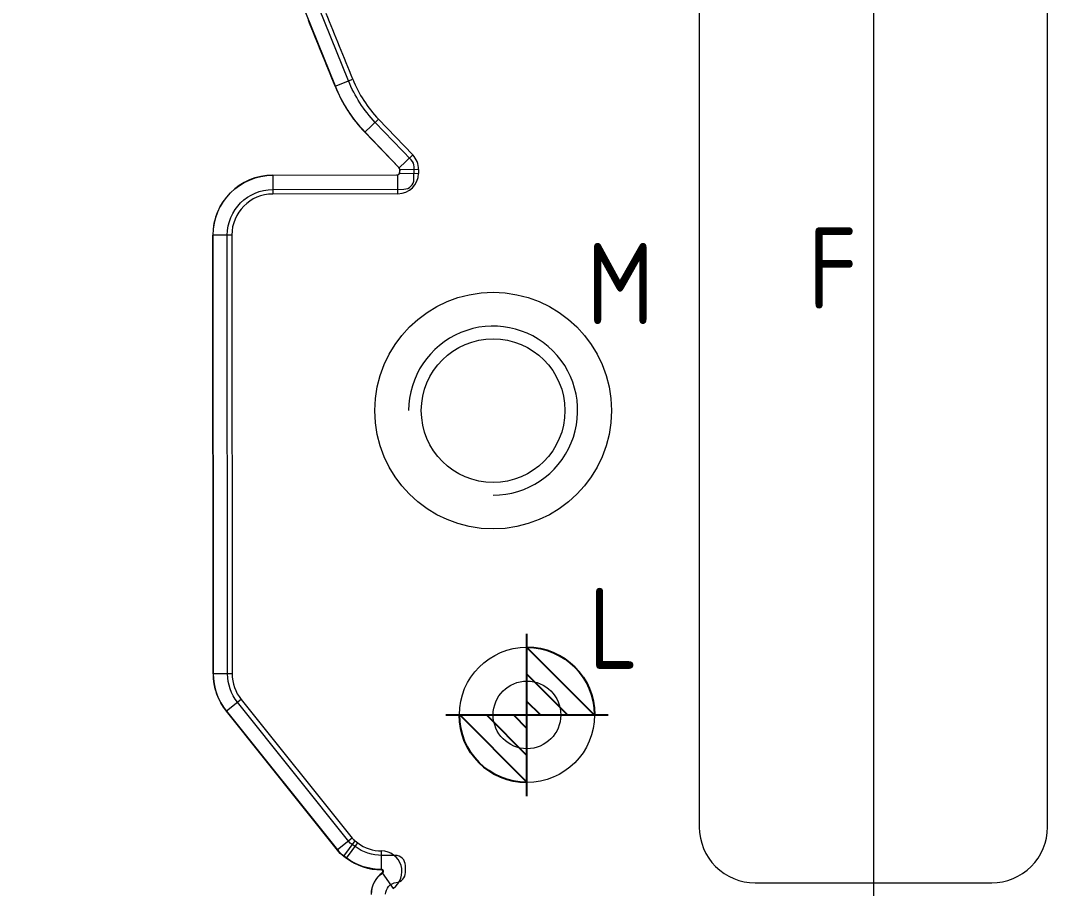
# Model space of a CAD drawing. Header units: millimetres. Extents: x 117382 to 126876, y -1151 to 1280.
# Drawn here: x 121202.8 to 121263.9, y 731.8 to 783.2 of the extents above; entities that cross this region are included whole.
import ezdxf
from ezdxf.enums import TextEntityAlignment as Align

# ---------------------------------------------------------------- set-up
doc = ezdxf.new("R2010")
doc.units = ezdxf.units.MM
doc.linetypes.add('$TD_AUDIT_GENERATED_(575F8F)', pattern=[0])
doc.linetypes.add('HIDDEN', pattern=[0])
for name, color, linetype in [('DIE_P', 2, 'Continuous'), ('DIE_P_O', 1, '$TD_AUDIT_GENERATED_(575F8F)'), ('DIM', 4, 'Continuous'), ('PRESS', 3, 'Continuous'), ('PS_P', 2, 'Continuous'), ('TEXT', 4, 'Continuous')]:
    doc.layers.add(name, color=color, linetype=linetype)
doc.styles.add('gbenor', font='gbenor.shx', dxfattribs={"bigfont": 'gbcbig.shx'})
doc.styles.get("Standard").update_dxf_attribs({"font": 'txt.shx', "width": 0.85, "bigfont": 'ctxt.shx'})
doc.dimstyles.new('T-2-WX', dxfattribs={"dimtxt": 2, "dimasz": 2, "dimexe": 0.5, "dimexo": 0.5, "dimgap": 0.5, "dimtad": 1, "dimtxsty": 'Standard', "dimblk": 'OPEN30', "dimcen": 0, "dimazin": 3, "dimtfac": 1, "dimtmove": 0, "dimatfit": 3, "dimldrblk": 'OPEN30', "dimlwd": -1, "dimlwe": -1})

# ---------------------------------------------------------------- blocks, each defined once
blk = doc.blocks.new('HENXIAO0')
at = {"color": 230}
for p, q in [((0, 0.6), (0, -0.6)), ((-0.5, -0.0027), (0, 0.4973)), ((-0.3, 0), (0, 0.3)), ((-0.1, 0), (0, 0.1)), ((-0.6, 0), (0.6, 0)), ((0.5, 0.0027), (0, -0.4973)), ((0.1, 0), (0, -0.1)), ((0.3, 0), (0, -0.3))]:
    blk.add_line(p, q, dxfattribs=at)
for start, end in [(90, 180), (270, 0)]:
    blk.add_arc((0, 0), 0.5, start, end, dxfattribs=at)
blk = doc.blocks.new('*D7612')
at = {"layer": 'Defpoints', "color": 0}
for p in [(121163.304, 874.828), (121253.304, 703.828), (121253.304, 700.321)]:
    blk.add_point(p, dxfattribs=at)
at = {"layer": 'DIM', "color": 0}
blk.add_line((121253.304, 703.328), (121253.304, 697.069), dxfattribs=at)
at = {"layer": 'DIM', "color": 0, "lineweight": 5, "insert": (121251.804, 698.445), "char_height": 2, "attachment_point": 5, "rotation": 90}
blk.add_mtext('90', dxfattribs=at)
blk = doc.blocks.new('_Open30')
blk = doc.blocks.new('*D7613')
at = {"layer": 'Defpoints', "color": 0}
for p in [(121163.304, 874.828), (121253.304, 703.828), (121259.3, 703.828)]:
    blk.add_point(p, dxfattribs=at)
at = {"layer": 'DIM', "color": 0}
blk.add_line((121253.804, 703.828), (121263.442, 703.828), dxfattribs=at)
at = {"layer": 'DIM', "color": 0, "lineweight": 5, "insert": (121261.621, 705.328), "char_height": 2, "attachment_point": 5}
blk.add_mtext('171', dxfattribs=at)
blk = doc.blocks.new('*u7593')
at = {"layer": 'DIE_P', "color": 155, "linetype": 'Continuous', "lineweight": 13}
for p, q in [((-15.454, -14.394), (-14.417, -13.977)), ((-13.693, -17.118), (-12.886, -16.344)), ((-12.886, -16.344), (-10.86, -18.456)), ((-11.667, -19.23), (-10.86, -18.456)), ((-11.639, -19.3), (-10.521, -19.315)), ((-10.521, -19.315), (-10.524, -19.55)), ((-19.146, -19.651), (-19.143, -20.769)), ((-11.739, -20.752), (-11.742, -19.634)), ((-11.642, -19.535), (-10.524, -19.55)), ((-11.739, -20.752), (-19.143, -20.769)), ((-21.57, -23.203), (-22.688, -23.203)), ((-21.57, -23.203), (-21.551, -49.156)), ((-21.551, -49.156), (-22.669, -49.156)), ((-21.018, -50.674), (-21.891, -51.372)), ((-21.018, -50.674), (-14.453, -58.877)), ((-14.453, -58.877), (-15.326, -59.576)), ((-14.94, -59.947), (-14.278, -59.046)), ((-14.781, -60.064), (-14.118, -59.163)), ((-14.278, -59.046), (-14.118, -59.163)), ((-12.721, -60.753), (-12.708, -59.635)), ((-12.665, -60.935), (-12.022, -61.849))]:
    blk.add_line(p, q, dxfattribs=at)
at = {"layer": 'DIE_P', "color": 2, "linetype": 'Continuous', "lineweight": 13}
for p, q in [((-11.667, -19.23), (-13.693, -17.118)), ((-11.639, -19.3), (-11.642, -19.535)), ((-19.146, -19.651), (-11.742, -19.634)), ((-22.669, -49.156), (-22.688, -23.203)), ((-21.891, -51.372), (-15.326, -59.576)), ((-14.94, -59.947), (-14.781, -60.064))]:
    blk.add_line(p, q, dxfattribs=at)
at = {"layer": 'DIE_P', "color": 155, "linetype": 'Continuous', "lineweight": 13}
for centre, radius, start, end in [((-982.109, -403.891), 1043.293, 21.946081, 22.176354), ((-7.523, -11.199), 7.432, 201.94608, 223.81333), ((-11.739, -19.299), 1.218, 359.26668, 43.81333), ((-11.742, -19.534), 1.218, 270.13112, 359.26668), ((-19.138, -23.201), 2.432, 90.13112, 180.04009), ((-19.119, -49.154), 2.432, 180.04009, 218.66844), ((-13.725, -58.295), 0.932, 218.66844, 233.66844), ((-12.678, -57.204), 2.432, 233.66844, 269.29303), ((-12.723, -60.853), 1.218, 305.14228, 89.29303)]:
    blk.add_arc(centre, radius, start, end, dxfattribs=at)
at = {"layer": 'DIE_P', "color": 2, "linetype": 'Continuous', "lineweight": 13}
for centre, radius, start, end in [((-982.109, -403.891), 1042.175, 21.946081, 22.176354), ((-7.523, -11.199), 8.55, 201.94608, 223.81333), ((-11.739, -19.299), 0.1, 359.26668, 43.81333), ((-19.138, -23.201), 3.55, 90.13112, 180.04009), ((-11.742, -19.534), 0.1, 270.13112, 359.26668), ((-19.119, -49.154), 3.55, 180.04009, 218.66844), ((-13.725, -58.295), 2.05, 218.66844, 233.66844), ((-12.678, -57.204), 3.55, 233.66844, 269.29303), ((-11.773, -62.203), 1.55, 125.14228, 180), ((-12.723, -60.853), 0.1, 305.14228, 89.29303)]:
    blk.add_arc(centre, radius, start, end, dxfattribs=at)

msp = doc.modelspace()

# ---------------------------------------------------------------- linework, layer by layer
at = {"layer": 'DIE_P', "color": 1, "linetype": 'Continuous', "lineweight": 5}
msp.add_lwpolyline([(121243.304, 874.832, -0.414214), (121253.304, 864.832), (121253.304, 708.828, -0.414214), (121248.304, 703.828), (121168.304, 703.828, -0.414214), (121163.304, 708.828), (121163.304, 869.832, -0.414214), (121168.304, 874.832)], format="xyb", close=True, dxfattribs=at)
at = {"layer": 'DIE_P', "color": 94, "linetype": 'Continuous', "lineweight": 5}
msp.add_lwpolyline([(121252.098, 806.459, 0.414214), (121250.298, 804.659), (121250.298, 799.34), (121246.303, 799.34, 0.414214), (121243.003, 796.04), (121243.003, 735.473, 0.414214), (121246.303, 732.173), (121260.303, 732.173, 0.414214), (121263.603, 735.473), (121263.603, 796.04, 0.414214), (121260.303, 799.34), (121256.307, 799.34), (121256.307, 804.659, 0.414214), (121254.507, 806.459)], format="xyb", close=True, dxfattribs=at)
at = {"layer": 'DIE_P', "color": 6, "linetype": 'Continuous', "lineweight": 5, "ltscale": 0.15}
for points in [[(121223.599, 731.496, -0.249133), (121224.277, 732.772, 0.740204), (121224.22, 732.955), (121224.239, 732.955, -0.160217), (121222.137, 733.643), (121221.761, 733.919), (121215.028, 742.332, -0.170162), (121214.252, 744.542), (121214.234, 770.495, -0.413748), (121217.766, 774.037), (121225.081, 774.054, 0.409801), (121225.281, 774.252), (121225.282, 774.361, 0.196857), (121225.226, 774.502), (121223.226, 776.587, -0.095704), (121221.467, 779.308), (121218.334, 787.084, 0.042333)], [(121224.439, 731.496, -0.386273), (121225.071, 732.192, 0.386273), (121225.614, 732.79), (121225.614, 733.196, 0.414613), (121225.013, 733.796), (121224.238, 733.795, -0.160217), (121222.634, 734.319), (121222.348, 734.53), (121215.684, 742.857, -0.170162), (121215.092, 744.542), (121215.074, 770.496, -0.413748), (121217.768, 773.197), (121225.516, 773.215, 0.409801), (121226.115, 773.807), (121226.124, 774.53, 0.196857), (121225.957, 774.953), (121223.832, 777.168, -0.095704), (121222.246, 779.622), (121219.114, 787.394, 0.042305)]]:
    msp.add_lwpolyline(points, format="xyb", dxfattribs=at)
at = {"layer": 'DIE_P', "lineweight": 5}
msp.add_lwpolyline([(121230.804, 755.112, 2.414214), (121225.804, 760.112)], format="xyb", dxfattribs=at)
at = {"layer": 'DIE_P', "linetype": 'Continuous', "lineweight": 5, "ltscale": 10}
msp.add_circle((121230.804, 760.112), 7, dxfattribs=at)
at = {"layer": 'DIE_P', "lineweight": 5}
msp.add_circle((121230.804, 760.112), 4.25, dxfattribs=at)
at = {"layer": 'DIE_P', "color": 1, "lineweight": 5}
msp.add_circle((121232.804, 742.112), 4, dxfattribs=at)
at = {"layer": 'DIE_P_O', "color": 3, "lineweight": 5}
msp.add_circle((121232.804, 742.112), 2, dxfattribs=at)
at = {"layer": 'PRESS', "color": 8, "linetype": 'HIDDEN', "lineweight": 5}
msp.add_lwpolyline([(121163.304, 703.828), (121163.304, 874.828), (121253.304, 874.828), (121253.304, 703.828)], close=True, dxfattribs=at)

# ---------------------------------------------------------------- block references
at = {"layer": 'DIE_P', "color": 1, "lineweight": 5, "xscale": -8, "yscale": 8, "zscale": 8, "rotation": 180}
msp.add_blockref('HENXIAO0', (121232.804, 742.112), dxfattribs=at)
at = {"layer": 'PS_P', "color": 2}
msp.add_blockref('*u7593', (121236.912, 793.698), dxfattribs=at)

# ---------------------------------------------------------------- texts
at = {"layer": 'TEXT', "color": 4, "lineweight": 5, "style": 'gbenor'}
for s, p in [('F', (121250.903, 768.541)), ('M', (121238.327, 767.635)), ('L', (121237.923, 747.231))]:
    msp.add_text(s, height=4.8, dxfattribs=at).set_placement(p, align=Align.MIDDLE_CENTER)

# ---------------------------------------------------------------- dimensions: what is measured, and where the dimension line sits
at = {"layer": 'DIM', "color": 4, "lineweight": 5}
for offset, dtype, picture, middle in [((0, -3.507), 1, '*D7612', (121251.804, 698.445)), ((5.996, 0), 0, '*D7613', (121261.621, 705.328))]:
    dim = msp.add_ordinate_dim(feature_location=(121253.304, 703.828), offset=offset, dtype=dtype, origin=(121163.304, 874.828), dimstyle='T-2-WX', dxfattribs=at)
    dim.commit()
    dim.dimension.update_dxf_attribs({"geometry": picture, "text_midpoint": middle})

doc.saveas('drawing.dxf')
